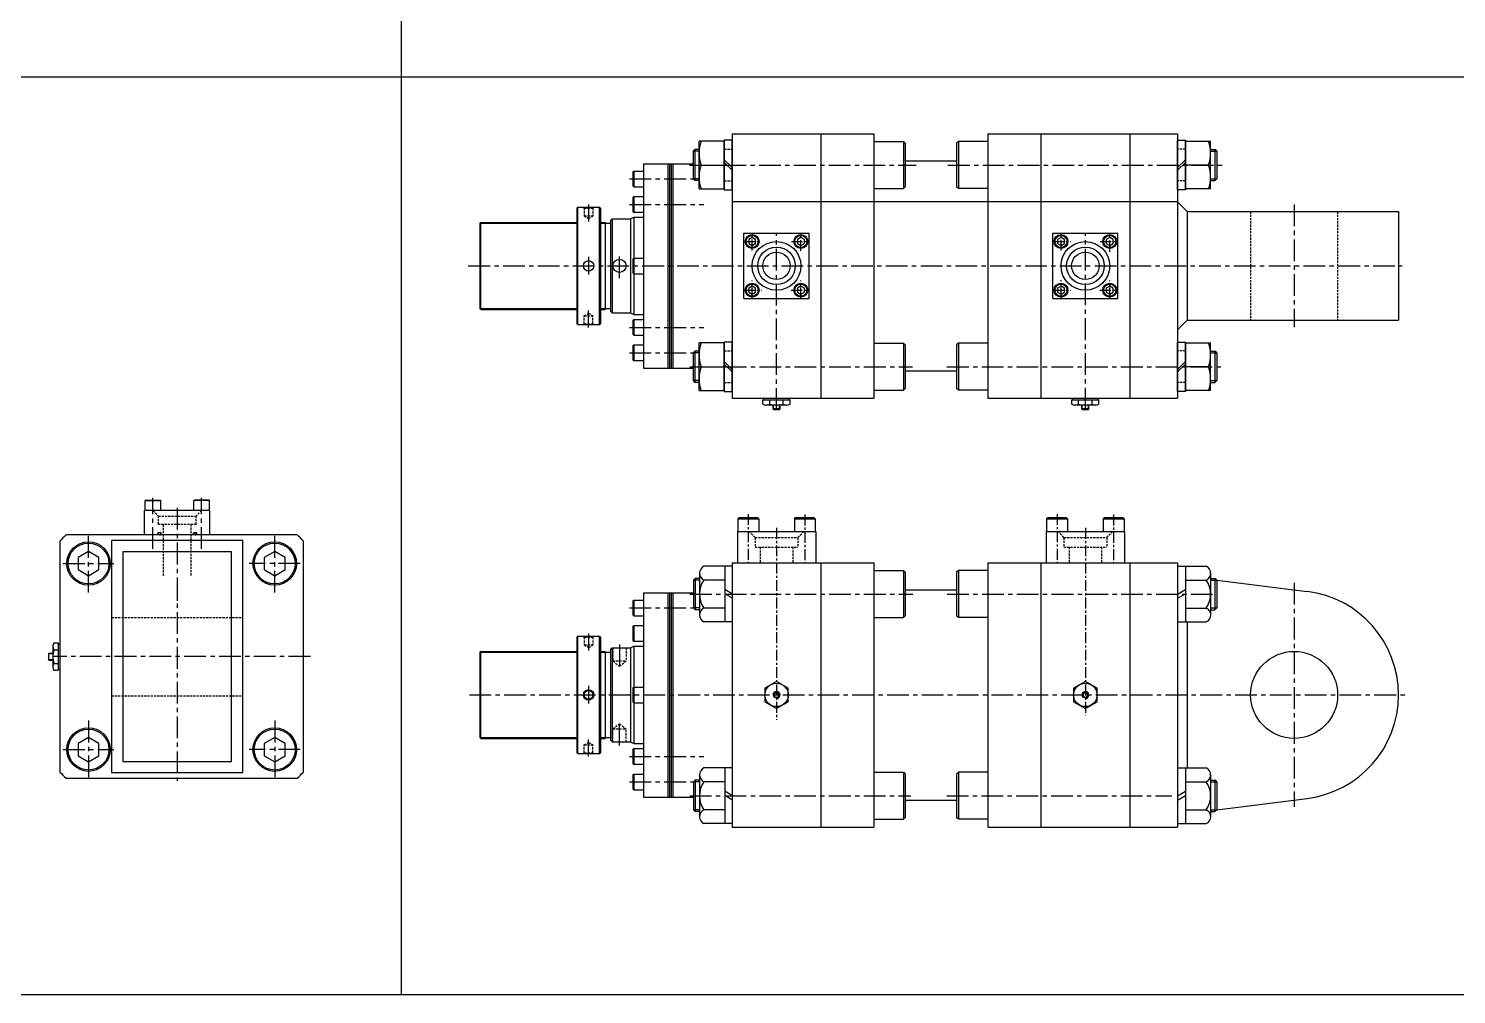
# Model space of a CAD drawing. Extents: x -819 to 10005, y 0 to 4179.
# Drawn here: x 4087 to 5728, y 0 to 1111 of the extents above; entities that cross this region are included whole.
import ezdxf

# ---------------------------------------------------------------- set-up
doc = ezdxf.new("R2010")
doc.units = 0
doc.header["$LTSCALE"] = 10
doc.header["$MEASUREMENT"] = 0
for name, pattern in [('CENTER', [2, 1.25, -0.25, 0.25, -0.25]), ('CENTERX2', [4, 2.5, -0.5, 0.5, -0.5]), ('HIDDEN', [0.375, 0.25, -0.125])]:
    doc.linetypes.add(name, pattern=pattern)
doc.layers.get('0').update_dxf_attribs({"linetype": 'CONTINUOUS'})
for name, color, linetype in [('BOM-UDEF', 3, 'CONTINUOUS'), ('CEN', 1, 'CENTERX2'), ('HL', 2, 'HIDDEN'), ('ML', 7, 'CONTINUOUS')]:
    doc.layers.add(name, color=color, linetype=linetype)

msp = doc.modelspace()

# ---------------------------------------------------------------- linework, layer by layer
for p, q in [((4515.3, 0), (4515.3, 2221.7)), ((6256.2, 1055), (0, 1055)), ((4857.4, 926.4), (4857.4, 981.4)), ((4886.4, 981.4), (4857.4, 981.4)), ((4886.4, 982.3), (4886.4, 925.4)), ((4895.4, 982.3), (4886.4, 982.3)), ((4886.4, 926.4), (4886.4, 981.4)), ((4895.4, 925.4), (4895.4, 982.3)), ((5407.4, 925.4), (5407.4, 982.3)), ((5407.4, 982.3), (5416.4, 982.3)), ((5416.4, 982.3), (5416.4, 925.4)), ((5416.4, 926.4), (5416.4, 981.4)), ((5416.4, 981.4), (5445.4, 981.4)), ((5445.4, 926.4), (5445.4, 981.4)), ((4859.8, 953.9), (4886.4, 953.9)), ((4886.4, 959.9), (4895.4, 950.9)), ((4886.4, 956.9), (4895.4, 947.9)), ((5416.4, 959.9), (5407.4, 950.9)), ((5416.4, 956.9), (5407.4, 947.9)), ((5442.9, 953.9), (5416.4, 953.9)), ((4857.4, 926.4), (4886.4, 926.4)), ((4886.4, 925.4), (4895.4, 925.4)), ((5416.4, 925.4), (5407.4, 925.4)), ((5445.4, 926.4), (5416.4, 926.4)), ((5407.4, 911.4), (4895.4, 911.4)), ((5418.4, 900.4), (5407.4, 911.4)), ((5418.4, 775.4), (5407.4, 764.4)), ((4857.4, 694.4), (4857.4, 749.4)), ((4886.4, 749.4), (4857.4, 749.4)), ((4886.4, 750.3), (4886.4, 693.4)), ((4895.4, 750.3), (4886.4, 750.3)), ((4886.4, 694.4), (4886.4, 749.4)), ((4895.4, 693.4), (4895.4, 750.3)), ((5407.4, 693.4), (5407.4, 750.3)), ((5407.4, 750.3), (5416.4, 750.3)), ((5416.4, 750.3), (5416.4, 693.4)), ((5416.4, 694.4), (5416.4, 749.4)), ((5416.4, 749.4), (5445.4, 749.4)), ((5445.4, 694.4), (5445.4, 749.4)), ((4886.4, 727.9), (4895.4, 718.9)), ((4886.4, 724.9), (4895.4, 715.9)), ((5416.4, 727.9), (5407.4, 718.9)), ((5416.4, 724.9), (5407.4, 715.9)), ((4859.8, 721.9), (4886.4, 721.9)), ((5442.9, 721.9), (5416.4, 721.9)), ((4857.4, 694.4), (4886.4, 694.4)), ((4886.4, 693.4), (4895.4, 693.4)), ((5416.4, 693.4), (5407.4, 693.4)), ((5445.4, 694.4), (5416.4, 694.4)), ((5452.4, 476.5), (5556.2, 463.6)), ((5452.4, 212.5), (5556.2, 225.4)), ((0, 0), (10004.7, 0))]:
    msp.add_line(p, q)
at = {"color": 7, "linetype": 'Continuous'}
for p, q in [((4930.8, 678.9), (4930.8, 683.9)), ((4930.8, 683.9), (4937.1, 683.9)), ((4931.8, 683.9), (4931.8, 685.9)), ((4931.8, 685.9), (4961, 685.9)), ((4934, 677.9), (4958.8, 677.9)), ((4937.1, 683.9), (4962, 683.9)), ((4938.6, 678.9), (4938.6, 683.9)), ((4942.4, 678.1), (4942.4, 678.1)), ((4942.4, 673.4), (4942.4, 677.9)), ((4942.4, 673.4), (4942.9, 672.9)), ((4950.4, 673.4), (4942.4, 673.4)), ((4950.4, 673.4), (4949.9, 672.9)), ((4950.4, 673.4), (4950.4, 677.9)), ((4954.2, 678.9), (4954.2, 683.9)), ((4961, 683.9), (4961, 685.9)), ((4962, 678.9), (4962, 683.9)), ((5285.8, 678.9), (5285.8, 683.9)), ((5285.8, 683.9), (5292.1, 683.9)), ((5286.8, 683.9), (5286.8, 685.9)), ((5286.8, 685.9), (5316, 685.9)), ((5289, 677.9), (5313.8, 677.9)), ((5292.1, 683.9), (5317, 683.9)), ((5293.6, 678.9), (5293.6, 683.9)), ((5297.4, 678.1), (5297.4, 678.1)), ((5297.4, 673.4), (5297.4, 677.9)), ((5297.4, 673.4), (5297.9, 672.9)), ((5305.4, 673.4), (5297.4, 673.4)), ((5305.4, 673.4), (5304.9, 672.9)), ((5305.4, 673.4), (5305.4, 677.9)), ((5309.2, 678.9), (5309.2, 683.9)), ((5316, 683.9), (5316, 685.9)), ((5317, 678.9), (5317, 683.9)), ((4942.9, 672.9), (4949.9, 672.9)), ((5297.9, 672.9), (5304.9, 672.9)), ((4114.6, 401), (4114.6, 376.2)), ((4115.5, 404.2), (4120.6, 404.2)), ((4115.5, 396.4), (4120.6, 396.4)), ((4120.6, 404.2), (4120.6, 397.8)), ((4120.6, 403.2), (4122.6, 403.2)), ((4120.6, 397.8), (4120.6, 373)), ((4122.6, 403.2), (4122.6, 374)), ((4110.1, 392.6), (4109.6, 392.1)), ((4109.6, 392.1), (4109.6, 385.1)), ((4110.1, 384.6), (4109.6, 385.1)), ((4110.1, 392.6), (4114.6, 392.6)), ((4110.1, 384.6), (4110.1, 392.6)), ((4110.1, 384.6), (4114.6, 384.6)), ((4114.8, 392.6), (4114.8, 392.6)), ((4115.5, 380.8), (4120.6, 380.8)), ((4115.5, 373), (4120.6, 373)), ((4120.6, 374), (4122.6, 374))]:
    msp.add_line(p, q, dxfattribs=at)
for points in [[(4932.9, 336.7), (4946.4, 328.9), (4959.9, 336.7), (4959.9, 352.3), (4946.4, 360.1), (4932.9, 352.3)], [(4944.9, 347), (4943.5, 344.5), (4944.9, 342), (4947.8, 342), (4949.3, 344.5), (4947.8, 347)], [(5287.9, 336.7), (5301.4, 328.9), (5314.9, 336.7), (5314.9, 352.3), (5301.4, 360.1), (5287.9, 352.3)], [(5299.9, 347), (5298.5, 344.5), (5299.9, 342), (5302.8, 342), (5304.3, 344.5), (5302.8, 347)]]:
    msp.add_lwpolyline(points, close=True, dxfattribs=at)
msp.add_circle((5541.4, 344.5), 50)
for centre, radius in [((4946.4, 344.5), 13.5), ((4946.4, 344.5), 3.5), ((5301.4, 344.5), 13.5), ((5301.4, 344.5), 3.5)]:
    msp.add_circle(centre, radius, dxfattribs=at)
for centre, radius, start, end in [((4897.1, 967.6), 39.7, 159.7297, 200.2703), ((5405.7, 967.6), 39.7, 339.7297, 20.2703), ((4897.1, 940.1), 39.7, 159.7297, 200.2703), ((5405.7, 940.1), 39.7, 339.7297, 20.2703), ((4897.1, 735.6), 39.7, 159.7297, 200.2703), ((5405.7, 735.6), 39.7, 339.7297, 20.2703), ((4897.1, 708.1), 39.7, 159.7297, 200.2703), ((5405.7, 708.1), 39.7, 339.7297, 20.2703), ((5541.4, 344.5), 120, 277.093, 82.907)]:
    msp.add_arc(centre, radius, start, end)
for centre, radius, start, end in [((4934, 683.5), 5.62, 235.6158, 270), ((4934.7, 686.1), 8.22, 241.7006, 298.2994), ((4946.4, 709.2), 31.3, 255.6172, 270.0141), ((4946.4, 709.2), 31.3, 269.9859, 284.3828), ((4958.1, 686.1), 8.22, 241.7006, 298.2994), ((5289, 683.5), 5.62, 235.6158, 270), ((5289.7, 686.1), 8.22, 241.7006, 298.2994), ((5301.4, 709.2), 31.3, 255.6172, 270.0141), ((5301.4, 709.2), 31.3, 269.9859, 284.3828), ((5313.1, 686.1), 8.22, 241.7006, 298.2994), ((4120.2, 401), 5.62, 145.6158, 180), ((4122.8, 400.3), 8.22, 151.7006, 208.2994), ((4145.9, 388.6), 31.3, 165.6172, 180.0141), ((4145.9, 388.6), 31.3, 179.9859, 194.3828), ((4122.8, 376.9), 8.22, 151.7006, 208.2994)]:
    msp.add_arc(centre, radius, start, end, dxfattribs=at)
at = {"layer": 'BOM-UDEF', "color": 0}
for p, q in [((4333.1, 522.1), (4182.1, 522.1)), ((4182.1, 522.1), (4182.1, 255.1)), ((4195.1, 509.1), (4195.1, 268.1)), ((4320.1, 509.1), (4195.1, 509.1)), ((4320.1, 268.1), (4320.1, 509.1)), ((4333.1, 255.1), (4333.1, 522.1)), ((4195.1, 268.1), (4320.1, 268.1)), ((4182.1, 255.1), (4333.1, 255.1))]:
    msp.add_line(p, q, dxfattribs=at)
at = {"layer": 'CEN'}
for p, q in [((4846.4, 953.9), (5106.8, 953.9)), ((5143.5, 953.9), (5397.4, 953.9)), ((5143.5, 953.9), (5460.4, 953.9)), ((4777.4, 937.9), (4850.4, 937.9)), ((4730.4, 908.6), (4730.4, 889.1)), ((4777.4, 908.6), (4862.8, 908.6)), ((5541.4, 908.4), (5541.4, 767.4)), ((4946.4, 672.4), (4946.4, 875.4)), ((5301.4, 672.6), (5301.4, 875.4)), ((4592.1, 837.9), (5665.4, 837.9)), ((4730.4, 848.4), (4730.4, 828.1)), ((4765.9, 823.6), (4765.9, 851.2)), ((4730.4, 767.1), (4730.4, 786.7)), ((4777.4, 767.2), (4862.8, 767.2)), ((4777.4, 737.9), (4850.9, 737.9)), ((4846.9, 721.9), (5102.6, 721.9)), ((5142.3, 721.9), (5460.4, 721.9)), ((4229.6, 512.3), (4229.6, 571)), ((4257.6, 559.6), (4257.6, 245.6)), ((4285.6, 512.3), (4285.6, 571)), ((4155.6, 462.3), (4155.6, 528.9)), ((4369.6, 462.3), (4369.6, 528.9)), ((4126.3, 495.6), (4184.7, 495.6)), ((4398.8, 495.6), (4340.4, 495.6)), ((4257.6, 477.7), (4257.6, 449.4)), ((4846.9, 460.5), (5103.1, 460.5)), ((5142.6, 460.5), (5452.4, 460.5)), ((5541.4, 473.4), (5541.4, 215.6)), ((4777.4, 444.5), (4850.9, 444.5)), ((4730.4, 415.2), (4730.4, 395.7)), ((4765.9, 402.5), (4765.9, 374.9)), ((4410.6, 388.6), (4114.6, 388.6)), ((4730.4, 355), (4730.4, 334.7)), ((4593.5, 344.5), (5669.4, 344.5)), ((4155.6, 314.9), (4155.6, 248.3)), ((4369.6, 314.9), (4369.6, 248.3)), ((4765.9, 286.5), (4765.9, 314.1)), ((4126.3, 281.6), (4184.7, 281.6)), ((4398.8, 281.6), (4340.4, 281.6)), ((4730.4, 273.7), (4730.4, 293.3)), ((4777.4, 273.8), (4862.8, 273.8)), ((4777.4, 244.5), (4850.9, 244.5)), ((4846.7, 228.5), (5100.6, 228.5)), ((5142, 228.5), (5400.8, 228.5))]:
    msp.add_line(p, q, dxfattribs=at)
at = {"layer": 'HL'}
for p, q in [((4886.4, 972.1), (4895.4, 972.1)), ((5416.4, 972.1), (5407.4, 972.1)), ((4886.4, 935.6), (4895.4, 935.6)), ((5416.4, 935.6), (5407.4, 935.6)), ((4886.4, 740.1), (4895.4, 740.1)), ((5416.4, 740.1), (5407.4, 740.1)), ((4886.4, 703.6), (4895.4, 703.6)), ((5416.4, 703.6), (5407.4, 703.6))]:
    msp.add_line(p, q, dxfattribs=at)
at = {"layer": 'ML'}
for p, q in [((4895.4, 989.9), (4895.4, 685.9)), ((4895.4, 989.9), (5058.4, 989.9)), ((4997.4, 989.9), (4997.4, 685.9)), ((5058.4, 989.9), (5058.4, 685.9)), ((5189.4, 989.9), (5189.4, 685.9)), ((5189.4, 989.9), (5407.4, 989.9)), ((5250.4, 989.9), (5250.4, 685.9)), ((5352.4, 989.9), (5352.4, 685.9)), ((5407.4, 989.9), (5407.4, 685.9)), ((4850.4, 969.9), (4852.4, 971.9)), ((4850.4, 969.9), (4850.4, 937.9)), ((4852.4, 971.9), (4852.4, 935.9)), ((4857.4, 971.9), (4852.4, 971.9)), ((5058.4, 980.9), (5092.4, 980.9)), ((5092.4, 980.9), (5092.4, 926.9)), ((5092.4, 980.9), (5094.4, 978.9)), ((5094.4, 978.9), (5094.4, 928.9)), ((5155.4, 980.9), (5153.4, 978.9)), ((5153.4, 978.9), (5153.4, 928.9)), ((5189.4, 980.9), (5155.4, 980.9)), ((5155.4, 980.9), (5155.4, 926.9)), ((5445.4, 971.9), (5450.4, 971.9)), ((5450.4, 971.9), (5450.4, 935.9)), ((5452.4, 969.9), (5450.4, 971.9)), ((5452.4, 969.9), (5452.4, 937.9)), ((4793.4, 955.4), (4850.4, 955.4)), ((4793.4, 955.4), (4793.4, 720.4)), ((4821.4, 955.4), (4821.4, 720.4)), ((4823.4, 955.4), (4823.4, 720.4)), ((4825.4, 955.4), (4825.4, 720.4)), ((4827.4, 955.4), (4827.4, 720.4)), ((5094.4, 958.8), (5153.4, 958.8)), ((4781.4, 945.9), (4782.4, 946.9)), ((4781.4, 945.9), (4781.4, 929.9)), ((4782.4, 946.9), (4793.4, 946.9)), ((4782.4, 946.9), (4782.4, 928.9)), ((4850.4, 937.9), (4852.4, 935.9)), ((4857.4, 935.9), (4852.4, 935.9)), ((5445.4, 935.9), (5450.4, 935.9)), ((5452.4, 937.9), (5450.4, 935.9)), ((4781.4, 929.9), (4782.4, 928.9)), ((4782.4, 928.9), (4793.4, 928.9)), ((5058.4, 926.9), (5092.4, 926.9)), ((5092.4, 926.9), (5094.4, 928.9)), ((5155.4, 926.9), (5153.4, 928.9)), ((5189.4, 926.9), (5155.4, 926.9)), ((4717.9, 905.4), (4716.9, 904.4)), ((4716.9, 904.4), (4716.9, 771.4)), ((4717.9, 770.4), (4717.9, 905.4)), ((4717.9, 905.4), (4742.9, 905.4)), ((4742.9, 770.4), (4742.9, 905.4)), ((4742.9, 905.4), (4743.9, 904.4)), ((4743.9, 904.4), (4743.9, 771.4)), ((4781.4, 916.6), (4782.4, 917.6)), ((4781.4, 916.6), (4781.4, 900.6)), ((4782.4, 917.6), (4782.4, 899.6)), ((4782.4, 917.6), (4793.4, 917.6)), ((4606.4, 887.9), (4605.4, 886.9)), ((4605.4, 886.9), (4605.4, 788.9)), ((4606.4, 887.9), (4716.9, 887.9)), ((4606.4, 787.9), (4606.4, 887.9)), ((4743.9, 887.9), (4749.4, 887.9)), ((4749.4, 887.9), (4749.4, 787.9)), ((4749.4, 886.9), (4755.4, 886.9)), ((4755.4, 889.9), (4757.4, 891.9)), ((4755.4, 889.9), (4755.4, 785.9)), ((4757.4, 891.9), (4757.4, 783.9)), ((4757.4, 891.9), (4778.4, 891.9)), ((4778.4, 891.9), (4782.4, 893.9)), ((4778.4, 891.9), (4778.4, 783.9)), ((4781.4, 900.6), (4782.4, 899.6)), ((4782.4, 899.6), (4793.4, 899.6)), ((4782.4, 893.9), (4782.4, 781.9)), ((4782.4, 893.9), (4793.4, 893.9)), ((5418.4, 900.4), (5661.4, 900.4)), ((5418.4, 900.4), (5418.4, 775.4)), ((5661.4, 900.4), (5661.4, 775.4)), ((4908.9, 800.4), (4908.9, 875.4)), ((4908.9, 875.4), (4983.9, 875.4)), ((4983.9, 800.4), (4983.9, 875.4)), ((4983.9, 800.4), (4983.9, 875.4)), ((5263.9, 875.4), (5338.9, 875.4)), ((5263.9, 800.4), (5263.9, 875.4)), ((5338.9, 800.4), (5338.9, 875.4)), ((5338.9, 800.4), (5338.9, 875.4)), ((4781.4, 845.9), (4782.4, 846.9)), ((4781.4, 845.9), (4782.4, 846.9)), ((4781.4, 845.9), (4781.4, 829.9)), ((4781.4, 845.9), (4781.4, 829.9)), ((4782.4, 846.9), (4782.4, 828.9)), ((4782.4, 846.9), (4793.4, 846.9)), ((4782.4, 846.9), (4782.4, 828.9)), ((4782.4, 846.9), (4793.4, 846.9)), ((4781.4, 829.9), (4782.4, 828.9)), ((4781.4, 829.9), (4782.4, 828.9)), ((4782.4, 828.9), (4793.4, 828.9)), ((4782.4, 828.9), (4793.4, 828.9)), ((4605.4, 788.9), (4606.4, 787.9)), ((4605.4, 788.9), (4606.4, 787.9)), ((4606.4, 787.9), (4716.9, 787.9)), ((4743.9, 787.9), (4749.4, 787.9)), ((4749.4, 788.9), (4755.4, 788.9)), ((4908.9, 800.4), (4983.9, 800.4)), ((5263.9, 800.4), (5338.9, 800.4)), ((4755.4, 785.9), (4757.4, 783.9)), ((4757.4, 783.9), (4778.4, 783.9)), ((4778.4, 783.9), (4782.4, 781.9)), ((4781.4, 775.2), (4782.4, 776.2)), ((4781.4, 775.2), (4781.4, 759.2)), ((4782.4, 781.9), (4793.4, 781.9)), ((4782.4, 776.2), (4782.4, 758.2)), ((4782.4, 776.2), (4793.4, 776.2)), ((5418.4, 775.4), (5661.4, 775.4)), ((4717.9, 770.4), (4716.9, 771.4)), ((4717.9, 770.4), (4742.9, 770.4)), ((4742.9, 770.4), (4743.9, 771.4)), ((4781.4, 759.2), (4782.4, 758.2)), ((4782.4, 758.2), (4793.4, 758.2)), ((4781.4, 745.9), (4782.4, 746.9)), ((4781.4, 745.9), (4781.4, 729.9)), ((4782.4, 746.9), (4793.4, 746.9)), ((4782.4, 746.9), (4782.4, 728.9)), ((4850.4, 737.9), (4852.4, 739.9)), ((4852.4, 739.9), (4852.4, 703.9)), ((4857.4, 739.9), (4852.4, 739.9)), ((5058.4, 748.9), (5092.4, 748.9)), ((5092.4, 748.9), (5092.4, 694.9)), ((5092.4, 748.9), (5094.4, 746.9)), ((5094.4, 746.9), (5094.4, 696.9)), ((5155.4, 748.9), (5153.4, 746.9)), ((5153.4, 746.9), (5153.4, 696.9)), ((5189.4, 748.9), (5155.4, 748.9)), ((5155.4, 748.9), (5155.4, 694.9)), ((5445.4, 739.9), (5450.4, 739.9)), ((5450.4, 739.9), (5450.4, 703.9)), ((5452.4, 737.9), (5450.4, 739.9)), ((4781.4, 729.9), (4782.4, 728.9)), ((4782.4, 728.9), (4793.4, 728.9)), ((4850.4, 737.9), (4850.4, 705.9)), ((5452.4, 737.9), (5452.4, 705.9)), ((4793.4, 720.4), (4850.9, 720.4)), ((4850.4, 705.9), (4852.4, 703.9)), ((5094.4, 717), (5153.4, 717)), ((5452.4, 705.9), (5450.4, 703.9)), ((4857.4, 703.9), (4852.4, 703.9)), ((5058.4, 694.9), (5092.4, 694.9)), ((5092.4, 694.9), (5094.4, 696.9)), ((5155.4, 694.9), (5153.4, 696.9)), ((5189.4, 694.9), (5155.4, 694.9)), ((5445.4, 703.9), (5450.4, 703.9)), ((4895.4, 685.9), (5058.4, 685.9)), ((5189.4, 685.9), (5407.4, 685.9)), ((4221.3, 568.6), (4220.6, 567.9)), ((4220.6, 567.9), (4238.6, 567.9)), ((4220.6, 556.6), (4220.6, 567.9)), ((4221.3, 568.6), (4237.9, 568.6)), ((4237.9, 568.6), (4238.6, 567.9)), ((4238.6, 556.6), (4238.6, 567.9)), ((4277.3, 568.6), (4276.6, 567.9)), ((4294.6, 567.9), (4276.6, 567.9)), ((4276.6, 556.6), (4276.6, 567.9)), ((4293.9, 568.6), (4277.3, 568.6)), ((4293.9, 568.6), (4294.6, 567.9)), ((4294.6, 556.6), (4294.6, 567.9)), ((4220.1, 528.6), (4220.1, 556.6)), ((4295.1, 528.6), (4295.1, 556.6)), ((4901.9, 547), (4903.4, 548.5)), ((4901.9, 547), (4901.9, 532.5)), ((4901.9, 547), (4925.9, 547)), ((4903.4, 548.5), (4924.4, 548.5)), ((4924.4, 548.5), (4925.9, 547)), ((4925.9, 547), (4925.9, 532.5)), ((4966.9, 547), (4968.4, 548.5)), ((4966.9, 547), (4966.9, 532.5)), ((4966.9, 547), (4990.9, 547)), ((4968.4, 548.5), (4989.4, 548.5)), ((4989.4, 548.5), (4990.9, 547)), ((4990.9, 547), (4990.9, 532.5)), ((5256.9, 547), (5258.4, 548.5)), ((5256.9, 547), (5280.9, 547)), ((5256.9, 547), (5256.9, 532.5)), ((5258.4, 548.5), (5279.4, 548.5)), ((5279.4, 548.5), (5280.9, 547)), ((5280.9, 547), (5280.9, 532.5)), ((5321.9, 547), (5323.4, 548.5)), ((5321.9, 547), (5345.9, 547)), ((5321.9, 547), (5321.9, 532.5)), ((5323.4, 548.5), (5344.4, 548.5)), ((5344.4, 548.5), (5345.9, 547)), ((5345.9, 547), (5345.9, 532.5)), ((4395.4, 528.6), (4129.7, 528.6)), ((4901.4, 532.5), (4991.4, 532.5)), ((4901.4, 532.5), (4901.4, 496.5)), ((4991.4, 532.5), (4991.4, 496.5)), ((5256.4, 532.5), (5256.4, 496.5)), ((5256.4, 532.5), (5346.4, 532.5)), ((5346.4, 532.5), (5346.4, 496.5)), ((4122.6, 521.4), (4122.6, 255.8)), ((4402.6, 255.8), (4402.6, 521.4)), ((4895.9, 492.5), (4862.9, 492.5)), ((4886.9, 492.5), (4886.9, 428.5)), ((4895.4, 496.5), (5058.4, 496.5)), ((4895.4, 496.5), (4895.4, 192.5)), ((4997.4, 496.5), (4997.4, 192.5)), ((5058.4, 496.5), (5058.4, 192.5)), ((5189.4, 496.5), (5189.4, 192.5)), ((5189.4, 496.5), (5407.4, 496.5)), ((5250.4, 496.5), (5250.4, 192.5)), ((5352.4, 496.5), (5352.4, 192.5)), ((5407.4, 496.5), (5407.4, 192.5)), ((5407.4, 492.5), (5440.4, 492.5)), ((5416.4, 492.5), (5416.4, 428.5)), ((4850.9, 476.5), (4852.9, 478.5)), ((4850.9, 476.5), (4850.9, 444.5)), ((4852.9, 478.5), (4852.9, 442.5)), ((4857.9, 478.5), (4852.9, 478.5)), ((4857.9, 484.7), (4857.9, 435.5)), ((4886.9, 476.6), (4862.9, 476.6)), ((5058.4, 487.5), (5092.4, 487.5)), ((5092.4, 487.5), (5094.4, 485.5)), ((5092.4, 487.5), (5092.4, 433.5)), ((5094.4, 485.5), (5094.4, 435.5)), ((5155.4, 487.5), (5153.4, 485.5)), ((5153.4, 485.5), (5153.4, 435.5)), ((5155.4, 487.5), (5155.4, 433.5)), ((5189.4, 487.5), (5155.4, 487.5)), ((5416.4, 476.6), (5440.4, 476.6)), ((5445.4, 484.7), (5445.4, 435.5)), ((5445.4, 478.5), (5450.4, 478.5)), ((5450.4, 478.5), (5450.4, 442.5)), ((5452.4, 476.5), (5450.4, 478.5)), ((5452.4, 476.5), (5452.4, 444.5)), ((4793.4, 462), (4850.9, 462)), ((4793.4, 462), (4793.4, 227)), ((4821.4, 462), (4821.4, 227)), ((4823.4, 462), (4823.4, 227)), ((4825.4, 462), (4825.4, 227)), ((4827.4, 462), (4827.4, 227)), ((5094.4, 465.4), (5153.4, 465.4)), ((4781.4, 452.5), (4782.4, 453.5)), ((4781.4, 452.5), (4781.4, 436.5)), ((4782.4, 453.5), (4793.4, 453.5)), ((4782.4, 453.5), (4782.4, 435.5)), ((4850.9, 444.5), (4852.9, 442.5)), ((4886.9, 444.4), (4862.9, 444.4)), ((5416.4, 444.4), (5440.4, 444.4)), ((5452.4, 444.5), (5450.4, 442.5)), ((4781.4, 436.5), (4782.4, 435.5)), ((4782.4, 435.5), (4793.4, 435.5)), ((4857.9, 442.5), (4852.9, 442.5)), ((4895.9, 428.5), (4862.9, 428.5)), ((5058.4, 433.5), (5092.4, 433.5)), ((5092.4, 433.5), (5094.4, 435.5)), ((5155.4, 433.5), (5153.4, 435.5)), ((5189.4, 433.5), (5155.4, 433.5)), ((5407.4, 428.5), (5440.4, 428.5)), ((5418.4, 428.5), (5418.4, 260.5)), ((5445.4, 442.5), (5450.4, 442.5)), ((4717.9, 412), (4716.9, 411)), ((4716.9, 411), (4716.9, 278)), ((4717.9, 277), (4717.9, 412)), ((4717.9, 412), (4742.9, 412)), ((4742.9, 277), (4742.9, 412)), ((4742.9, 412), (4743.9, 411)), ((4743.9, 411), (4743.9, 278)), ((4781.4, 423.2), (4782.4, 424.2)), ((4781.4, 423.2), (4781.4, 407.2)), ((4782.4, 424.2), (4793.4, 424.2)), ((4782.4, 424.2), (4782.4, 406.2)), ((4606.4, 394.5), (4605.4, 393.5)), ((4606.4, 394.5), (4716.9, 394.5)), ((4606.4, 294.5), (4606.4, 394.5)), ((4743.9, 394.5), (4749.4, 394.5)), ((4749.4, 394.5), (4749.4, 294.5)), ((4755.4, 396.5), (4757.4, 398.5)), ((4755.4, 396.5), (4755.4, 292.5)), ((4757.4, 398.5), (4757.4, 290.5)), ((4757.4, 398.5), (4778.4, 398.5)), ((4778.4, 398.5), (4782.4, 400.5)), ((4778.4, 398.5), (4778.4, 290.5)), ((4781.4, 407.2), (4782.4, 406.2)), ((4782.4, 406.2), (4793.4, 406.2)), ((4782.4, 400.5), (4793.4, 400.5)), ((4782.4, 400.5), (4782.4, 288.5)), ((4605.4, 393.5), (4605.4, 295.5)), ((4749.4, 393.5), (4755.4, 393.5)), ((4781.4, 352.5), (4782.4, 353.5)), ((4781.4, 352.5), (4781.4, 336.5)), ((4782.4, 353.5), (4782.4, 335.5)), ((4782.4, 353.5), (4793.4, 353.5)), ((4781.4, 336.5), (4782.4, 335.5)), ((4782.4, 335.5), (4793.4, 335.5)), ((4605.4, 295.5), (4606.4, 294.5)), ((4605.4, 295.5), (4606.4, 294.5)), ((4749.4, 295.5), (4755.4, 295.5)), ((4606.4, 294.5), (4716.9, 294.5)), ((4743.9, 294.5), (4749.4, 294.5)), ((4755.4, 292.5), (4757.4, 290.5)), ((4757.4, 290.5), (4778.4, 290.5)), ((4778.4, 290.5), (4782.4, 288.5)), ((4781.4, 281.8), (4782.4, 282.8)), ((4781.4, 281.8), (4782.4, 282.8)), ((4781.4, 281.8), (4781.4, 265.8)), ((4782.4, 288.5), (4793.4, 288.5)), ((4782.4, 282.8), (4793.4, 282.8)), ((4782.4, 282.8), (4782.4, 264.8)), ((4782.4, 282.8), (4793.4, 282.8)), ((4717.9, 277), (4716.9, 278)), ((4717.9, 277), (4742.9, 277)), ((4742.9, 277), (4743.9, 278)), ((4781.4, 265.8), (4782.4, 264.8)), ((4782.4, 264.8), (4793.4, 264.8)), ((4129.7, 248.6), (4395.4, 248.6)), ((4781.4, 252.5), (4782.4, 253.5)), ((4781.4, 252.5), (4781.4, 236.5)), ((4782.4, 253.5), (4793.4, 253.5)), ((4782.4, 253.5), (4782.4, 235.5)), ((4850.9, 244.5), (4852.9, 246.5)), ((4852.9, 246.5), (4852.9, 210.5)), ((4857.9, 246.5), (4852.9, 246.5)), ((4857.9, 252.7), (4857.9, 203.5)), ((4895.9, 260.5), (4862.9, 260.5)), ((4886.9, 260.5), (4886.9, 196.5)), ((5058.4, 255.5), (5092.4, 255.5)), ((5092.4, 255.5), (5092.4, 201.5)), ((5092.4, 255.5), (5094.4, 253.5)), ((5094.4, 253.5), (5094.4, 203.5)), ((5155.4, 255.5), (5153.4, 253.5)), ((5153.4, 253.5), (5153.4, 203.5)), ((5189.4, 255.5), (5155.4, 255.5)), ((5155.4, 255.5), (5155.4, 201.5)), ((5407.4, 260.5), (5440.4, 260.5)), ((5416.4, 260.5), (5416.4, 196.5)), ((5445.4, 252.7), (5445.4, 203.5)), ((5445.4, 246.5), (5450.4, 246.5)), ((5450.4, 246.5), (5450.4, 210.5)), ((5452.4, 244.5), (5450.4, 246.5)), ((4781.4, 236.5), (4782.4, 235.5)), ((4782.4, 235.5), (4793.4, 235.5)), ((4850.9, 244.5), (4850.9, 212.5)), ((4886.9, 244.6), (4862.9, 244.6)), ((5416.4, 244.6), (5440.4, 244.6)), ((5452.4, 244.5), (5452.4, 212.5)), ((4793.4, 227), (4850.9, 227)), ((5094.4, 223.6), (5153.4, 223.6)), ((4850.9, 212.5), (4852.9, 210.5)), ((4857.9, 210.5), (4852.9, 210.5)), ((4886.9, 212.4), (4862.9, 212.4)), ((5058.4, 201.5), (5092.4, 201.5)), ((5092.4, 201.5), (5094.4, 203.5)), ((5155.4, 201.5), (5153.4, 203.5)), ((5189.4, 201.5), (5155.4, 201.5)), ((5416.4, 212.4), (5440.4, 212.4)), ((5445.4, 210.5), (5450.4, 210.5)), ((5452.4, 212.5), (5450.4, 210.5)), ((4895.9, 196.5), (4862.9, 196.5)), ((4895.4, 192.5), (5058.4, 192.5)), ((5189.4, 192.5), (5407.4, 192.5)), ((5407.4, 196.5), (5440.4, 196.5))]:
    msp.add_line(p, q, dxfattribs=at)
at = {"layer": 'ML', "color": 2}
for p, q in [((4857.4, 969.9), (4850.4, 969.9)), ((5445.4, 969.9), (5452.4, 969.9)), ((4857.4, 937.9), (4850.4, 937.9)), ((5445.4, 937.9), (5452.4, 937.9)), ((4605.4, 886.9), (4716.9, 886.9)), ((4743.9, 886.9), (4749.4, 886.9)), ((4605.4, 788.9), (4716.9, 788.9)), ((4743.9, 788.9), (4749.4, 788.9)), ((4857.4, 737.9), (4850.4, 737.9)), ((5445.4, 737.9), (5452.4, 737.9)), ((4857.4, 705.9), (4850.4, 705.9)), ((5445.4, 705.9), (5452.4, 705.9)), ((4942.9, 678.1), (4942.9, 678.1)), ((4942.9, 672.9), (4942.9, 677.9)), ((4949.9, 672.9), (4949.9, 677.9)), ((5297.9, 678.1), (5297.9, 678.1)), ((5297.9, 672.9), (5297.9, 677.9)), ((5304.9, 672.9), (5304.9, 677.9)), ((4857.9, 476.5), (4850.9, 476.5)), ((5445.4, 476.5), (5452.4, 476.5)), ((4895.9, 460.5), (4886.9, 465.7)), ((4895.9, 455.6), (4886.9, 460.8)), ((5407.4, 460.5), (5416.4, 465.7)), ((5407.4, 455.6), (5416.4, 460.8)), ((4857.9, 444.5), (4850.9, 444.5)), ((5445.4, 444.5), (5452.4, 444.5)), ((4109.6, 392.1), (4114.6, 392.1)), ((4109.6, 385.1), (4114.6, 385.1)), ((4114.7, 392.1), (4114.8, 392.1)), ((4605.4, 393.5), (4716.9, 393.5)), ((4743.9, 393.5), (4749.4, 393.5)), ((4605.4, 295.5), (4716.9, 295.5)), ((4743.9, 295.5), (4749.4, 295.5)), ((4857.9, 244.5), (4850.9, 244.5)), ((4895.9, 228.5), (4886.9, 233.7)), ((5407.4, 228.5), (5416.4, 233.7)), ((5445.4, 244.5), (5452.4, 244.5)), ((4895.9, 223.6), (4886.9, 228.8)), ((5407.4, 223.6), (5416.4, 228.8)), ((4857.9, 212.5), (4850.9, 212.5)), ((5445.4, 212.5), (5452.4, 212.5))]:
    msp.add_line(p, q, dxfattribs=at)
at = {"layer": 'ML', "color": 2, "linetype": 'HIDDEN'}
for p, q in [((4725.4, 904.4), (4724.4, 905.4)), ((4725.4, 904.4), (4725.4, 895.4)), ((4725.4, 904.4), (4735.4, 904.4)), ((4735.4, 904.4), (4736.4, 905.4)), ((4735.4, 904.4), (4735.4, 895.4)), ((4725.4, 895.4), (4735.4, 895.4)), ((4725.4, 895.4), (4730.4, 892.2)), ((4730.4, 892.2), (4735.4, 895.4)), ((5491.4, 900.4), (5491.4, 775.4)), ((5591.4, 900.4), (5591.4, 775.4)), ((4725.4, 780.4), (4730.4, 783.6)), ((4725.4, 780.4), (4735.4, 780.4)), ((4725.4, 771.4), (4725.4, 780.4)), ((4730.4, 783.6), (4735.4, 780.4)), ((4735.4, 771.4), (4735.4, 780.4)), ((4725.4, 771.4), (4724.4, 770.4)), ((4725.4, 771.4), (4735.4, 771.4)), ((4735.4, 771.4), (4736.4, 770.4)), ((4229.6, 556.6), (4236, 550.2)), ((4236, 550.2), (4279.2, 550.2)), ((4236, 540.6), (4236, 550.2)), ((4285.6, 556.6), (4279.2, 550.2)), ((4279.2, 540.6), (4279.2, 550.2)), ((4239.1, 531), (4235.1, 531)), ((4235.1, 528.6), (4235.1, 531)), ((4279.2, 540.6), (4236, 540.6)), ((4239.1, 528.6), (4239.1, 531)), ((4241.8, 481.6), (4241.8, 540.6)), ((4273.3, 540.6), (4273.3, 481.6)), ((4276.1, 528.6), (4276.1, 531)), ((4276.1, 531), (4280.1, 531)), ((4280.1, 531), (4276.1, 531)), ((4276.1, 528.6), (4276.1, 531)), ((4280.1, 528.6), (4280.1, 531)), ((4280.1, 528.6), (4280.1, 531)), ((4921.8, 525.5), (4914.9, 532.5)), ((4921.8, 525.5), (4921.8, 514.5)), ((4921.8, 525.5), (4970.9, 525.5)), ((4970.9, 525.5), (4977.9, 532.5)), ((4970.9, 525.5), (4970.9, 514.5)), ((5276.8, 525.5), (5269.9, 532.5)), ((5276.8, 525.5), (5276.8, 514.5)), ((5276.8, 525.5), (5325.9, 525.5)), ((5325.9, 525.5), (5332.9, 532.5)), ((5325.9, 525.5), (5325.9, 514.5)), ((4921.8, 514.5), (4970.9, 514.5)), ((4927.6, 514.5), (4927.6, 496.5)), ((4965.1, 514.5), (4965.1, 496.5)), ((5276.8, 514.5), (5325.9, 514.5)), ((5282.6, 514.5), (5282.6, 496.5)), ((5320.1, 514.5), (5320.1, 496.5)), ((4182.1, 433.6), (4333.1, 433.6)), ((4725.4, 411), (4724.4, 412)), ((4725.4, 411), (4725.4, 402)), ((4725.4, 411), (4735.4, 411)), ((4735.4, 411), (4736.4, 412)), ((4735.4, 411), (4735.4, 402)), ((4725.4, 402), (4735.4, 402)), ((4725.4, 402), (4730.4, 398.8)), ((4730.4, 398.8), (4735.4, 402)), ((4758.4, 398.5), (4758.4, 383.5)), ((4773.4, 398.5), (4773.4, 383.5)), ((4758.4, 383.5), (4765.9, 377.6)), ((4758.4, 383.5), (4773.4, 383.5)), ((4765.9, 377.6), (4773.4, 383.5)), ((4182.1, 343.6), (4333.1, 343.6)), ((4758.4, 305.5), (4765.9, 311.3)), ((4758.4, 290.5), (4758.4, 305.5)), ((4758.4, 305.5), (4773.4, 305.5)), ((4765.9, 311.3), (4773.4, 305.5)), ((4773.4, 290.5), (4773.4, 305.5)), ((4725.4, 287), (4730.4, 290.1)), ((4725.4, 287), (4735.4, 287)), ((4725.4, 278), (4725.4, 287)), ((4730.4, 290.1), (4735.4, 287)), ((4735.4, 278), (4735.4, 287)), ((4725.4, 278), (4724.4, 277)), ((4725.4, 278), (4735.4, 278)), ((4735.4, 278), (4736.4, 277))]:
    msp.add_line(p, q, dxfattribs=at)
at = {"layer": 'ML', "color": 1, "linetype": 'CENTER'}
for p, q in [((4918.4, 855.7), (4918.4, 875.4)), ((4974.4, 855.1), (4974.4, 875.4)), ((5273.4, 855.5), (5273.4, 875.4)), ((5329.4, 854.7), (5329.4, 875.4)), ((4908.9, 865.9), (4928.9, 865.9)), ((4963.8, 865.9), (4983.9, 865.9)), ((5263.9, 865.9), (5284.2, 865.9)), ((5318.6, 865.9), (5338.9, 865.9)), ((5329.4, 853.9), (5329.4, 854.6)), ((4918.4, 800.4), (4918.4, 821)), ((4974.4, 800.4), (4974.4, 820.9)), ((5273.4, 800.4), (5273.4, 821.5)), ((5329.4, 800.4), (5329.4, 821.1)), ((4908.9, 809.9), (4929.1, 809.9)), ((4963.3, 809.9), (4983.9, 809.9)), ((5263.9, 809.9), (5284.5, 809.9)), ((5318, 809.9), (5338.9, 809.9)), ((4913.9, 552.5), (4913.9, 496.5)), ((4978.9, 552), (4978.9, 496.5)), ((5268.9, 552.5), (5268.9, 496.5)), ((5333.9, 552), (5333.9, 496.5)), ((4946.4, 536.5), (4946.4, 316)), ((5301.4, 536.5), (5301.4, 321.3))]:
    msp.add_line(p, q, dxfattribs=at)
at = {"layer": 'ML', "color": 7}
msp.add_line((4295.1, 556.6), (4220.1, 556.6), dxfattribs=at)
at = {"layer": 'ML'}
for points in [[(4922.4, 868.2), (4918.4, 870.5), (4914.4, 868.2), (4914.4, 863.6), (4918.4, 861.3), (4922.4, 863.6)], [(4978.4, 868.2), (4974.4, 870.5), (4970.4, 868.2), (4970.4, 863.6), (4974.4, 861.3), (4978.4, 863.6)], [(5277.4, 868.2), (5273.4, 870.5), (5269.4, 868.2), (5269.4, 863.6), (5273.4, 861.3), (5277.4, 863.6)], [(5333.4, 868.2), (5329.4, 870.5), (5325.4, 868.2), (5325.4, 863.6), (5329.4, 861.3), (5333.4, 863.6)], [(4922.4, 812.2), (4918.4, 814.5), (4914.4, 812.2), (4914.4, 807.6), (4918.4, 805.3), (4922.4, 807.6)], [(4978.4, 812.2), (4974.4, 814.5), (4970.4, 812.2), (4970.4, 807.6), (4974.4, 805.3), (4978.4, 807.6)], [(5277.4, 812.2), (5273.4, 814.5), (5269.4, 812.2), (5269.4, 807.6), (5273.4, 805.3), (5277.4, 807.6)], [(5333.4, 812.2), (5329.4, 814.5), (5325.4, 812.2), (5325.4, 807.6), (5329.4, 805.3), (5333.4, 807.6)], [(4155.6, 509.5), (4143.5, 502.6), (4143.5, 488.6), (4155.6, 481.6), (4167.6, 488.6), (4167.6, 502.6)], [(4369.6, 509.5), (4357.5, 502.6), (4357.5, 488.6), (4369.6, 481.6), (4381.6, 488.6), (4381.6, 502.6)], [(4155.6, 295.5), (4143.5, 288.6), (4143.5, 274.6), (4155.6, 267.6), (4167.6, 274.6), (4167.6, 288.6)], [(4369.6, 295.5), (4357.5, 288.6), (4357.5, 274.6), (4369.6, 267.6), (4381.6, 274.6), (4381.6, 288.6)]]:
    msp.add_lwpolyline(points, close=True, dxfattribs=at)
for centre, radius in [((4918.4, 865.9), 8), ((4918.4, 865.9), 7), ((4974.4, 865.9), 8), ((4974.4, 865.9), 7), ((5273.4, 865.9), 8), ((5273.4, 865.9), 7), ((5329.4, 865.9), 8), ((5329.4, 865.9), 7), ((4946.4, 837.9), 28), ((4946.4, 837.9), 21.6), ((4946.4, 837.9), 15.8), ((5301.4, 837.9), 28), ((5301.4, 837.9), 21.6), ((5301.4, 837.9), 15.8), ((4730.4, 837.9), 6), ((4765.9, 837.9), 7.5), ((4918.4, 809.9), 8), ((4918.4, 809.9), 7), ((4974.4, 809.9), 8), ((4974.4, 809.9), 7), ((5273.4, 809.9), 8), ((5273.4, 809.9), 7), ((5329.4, 809.9), 8), ((5329.4, 809.9), 7), ((4155.6, 495.6), 25), ((4155.6, 495.6), 23.5), ((4369.6, 495.6), 25), ((4369.6, 495.6), 23.5), ((4730.4, 344.5), 6), ((4730.4, 344.5), 5), ((4730.4, 344.5), 5), ((4155.6, 281.6), 25), ((4155.6, 281.6), 23.5), ((4369.6, 281.6), 25), ((4369.6, 281.6), 23.5)]:
    msp.add_circle(centre, radius, dxfattribs=at)
for centre, radius, start, end in [((4262.6, 388.6), 193, 133.4957, 136.5043), ((4262.6, 388.6), 193, 43.4957, 46.5043), ((4866.7, 484.5), 8.8, 115.5894, 244.4106), ((5436.6, 484.5), 8.8, 295.5894, 64.4106), ((4886.4, 460.5), 28.5, 145.535, 214.465), ((5416.9, 460.5), 28.5, 325.535, 34.465), ((4866.7, 436.4), 8.77, 115.1493, 244.8507), ((5436.7, 436.4), 8.77, 295.1493, 64.8507), ((4262.6, 388.6), 193, 223.4957, 226.5043), ((4262.6, 388.6), 193, 313.4957, 316.5043), ((4866.7, 252.5), 8.8, 115.5894, 244.4106), ((5436.6, 252.5), 8.8, 295.5894, 64.4106), ((4886.4, 228.5), 28.5, 145.535, 214.465), ((5416.9, 228.5), 28.5, 325.535, 34.465), ((4866.7, 204.4), 8.77, 115.1493, 244.8507), ((5436.7, 204.4), 8.77, 295.1493, 64.8507)]:
    msp.add_arc(centre, radius, start, end, dxfattribs=at)
at = {"layer": 'ML', "color": 2, "linetype": 'HIDDEN'}
for centre, start, end in [((4236.4, 529.8), 90, 270), ((4237.7, 529.8), 270, 90), ((4277.4, 529.8), 90, 270), ((4278.7, 529.8), 270, 90)]:
    msp.add_arc(centre, 1.2, start, end, dxfattribs=at)
at = {"layer": 'ML', "color": 2}
for centre in [(4946.4, 344.5), (5301.4, 344.5)]:
    msp.add_arc(centre, 4, 270, 180, dxfattribs=at)

doc.saveas('drawing.dxf')
